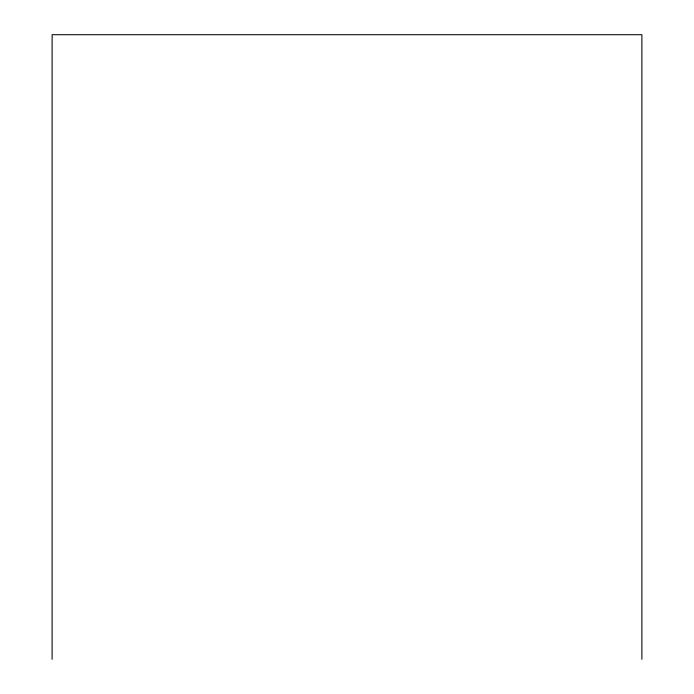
<?xml version="1.0" encoding="UTF-8"?>
<svg xmlns="http://www.w3.org/2000/svg" width="694" height="694" viewBox="0 0 694 694"><rect width="100%" height="100%" fill="white"/><g stroke="black" fill="none" stroke-linecap="round" stroke-linejoin="round"><path stroke-width="1.04" d="M641.889 659.3L641.889 34.7L52.111 34.7L52.111 659.3"/></g></svg>
